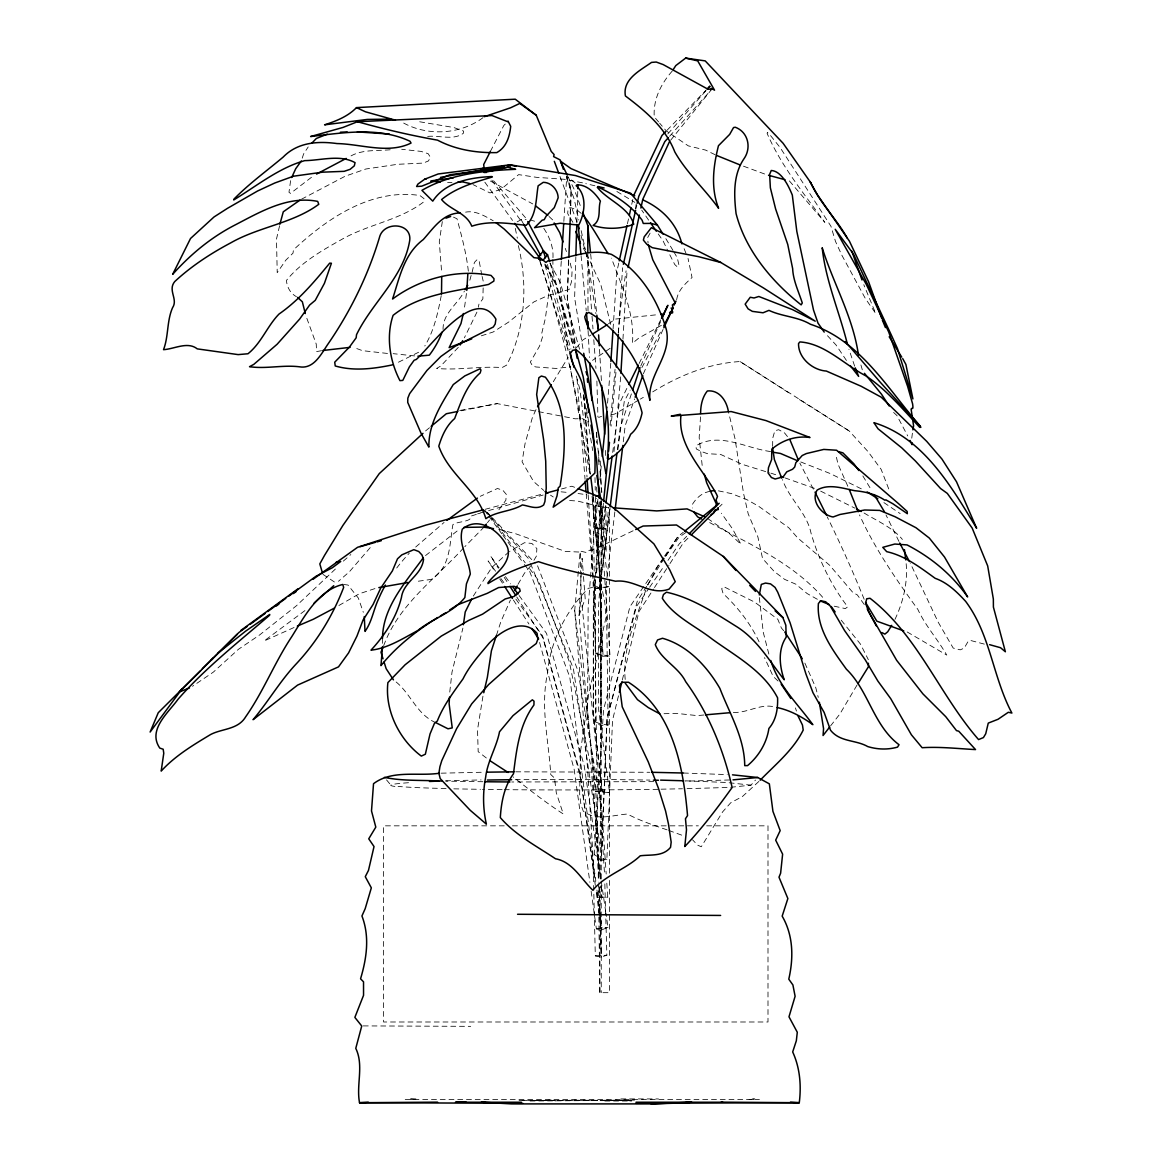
<?xml version="1.0" encoding="UTF-8"?>
<svg xmlns="http://www.w3.org/2000/svg" width="1162" height="1162" viewBox="0 0 1162 1162"><rect width="100%" height="100%" fill="white"/><g stroke="black" fill="none" stroke-linecap="round" stroke-linejoin="round"><path stroke-width="0.75" stroke-dasharray="5 3.75" d="M609.484 880.418L609.469 992.682L599.868 992.682L598.401 883.962M609.484 873.185L609.542 578.066M609.542 576.25L609.556 509.261M599.868 992.682L600.173 885.894M600.188 878.646L601.044 576.396M601.044 574.58L601.248 502.187M625.2 679.436C622.193 647.161 636.674 618.01 646.377 588.292M772.628 446.382L772.745 438.132L774.836 430.797L778.671 429.693L784.626 433.005L787.734 436.912M466.456 293.478L464.132 310.138M575.844 256.671L574.624 297.821L583.411 351.476M576.846 222.697L577.79 190.495M700.526 416.853L699.175 437.566L702.371 467.24M483.16 287.929L482.855 298.925L479.034 303.878L478.294 307.204M568.581 259.838L567.245 297.385L575.873 346.61M569.917 222.305L571.123 188.331L566.751 176.392L575.161 182.942M568.755 260.724L567.245 301.917L575.277 347.685M570.121 223.119L571.225 192.674L566.751 176.392L563.831 221.593M618.474 695.806L612.505 720.396L606.884 859.284L601.32 860.505L607 718.958L636.442 606.564L648.657 588.684M606.884 859.284L601.335 858.994L607.16 717.782L637.226 601.335L646.653 586.316M468.344 271.167C466.427 253.636 461.59 235.712 457 218.79L453.195 217.004M449.752 692.087L452.003 672.101L462.897 628.134M552.865 259.387L553.025 277.122L549.074 291.125L545.385 318.257L541.782 333.189L542.727 336.399L539.531 346.16L530.337 362.036L532.516 365.885L535.929 366.974L556.162 368.456L570.745 366.756M552.967 257.732C553.591 247.186 549.423 236.845 543.685 228.173M620.682 376.866L613.957 452.033M622.948 339.173L626.928 272.779M561.261 261.363L559.866 283.063L568 350.575M615.947 372.392L611.067 426.222M618.46 332.695L622.571 267.768M601.32 860.505L594.348 854.636L603.557 709.793L629.935 606.695L663.531 557.571M610.776 363.256L607.16 408.138M613.057 329.049L616.92 271.443L618.867 262.627M605.518 505.804L598.401 608.292L598.677 709.924L609.571 792.644L595.351 791.409L587.565 711.1L588.146 607.552L590.383 578.923M595.147 579.155L593.332 604.516L593.346 711.594L602.221 791.366L609.571 792.644M595.278 577.354L600.754 501.301M601.408 492.238L600.217 459.847M595.452 580.274L593.361 608.99L593.288 713.265L602.381 792.223M595.975 573.098L601.19 501.301M590.528 577.122L596.687 498.382M610.123 425.248L615.047 369.327M618.228 333.262L620.464 308.003L626.086 270.833M597.878 499.34L594.973 527.94L600.943 528.884L603.151 503.887M604.836 883.89L606.869 955.222L601.306 957.067L595.307 955.876L592.881 853.75L587.493 767.283L574.696 610.515L580.23 551.078L587.028 552.662L589.207 550.352L594.145 549.481L634.22 530.235M600.943 528.884L606.535 528.942L608.612 507.474M594.973 527.94L600.957 528.361L603.441 503.277M599.882 479.659L601.335 465.352M911.763 438.176L912.649 431.276M442.315 221.622L439.28 241.798L441.705 272.881M580.768 575.698L581.218 596.803L578.996 615.599L592.823 771.553L598.837 879.663M614.843 511.934L606.215 583.861L608.133 725.03L600.928 725.814L595.627 722.038L595.51 580.158M623.268 441.807L625.2 425.626L634.568 398.886M609.919 508.695L600.58 582.278L600.928 725.814M617.443 449.447L620.174 427.906L632.084 391.768M600.812 578.56L610.05 508.753M617.879 449.694L624.27 401.355L630.153 390.112M596.484 572.968L605.663 504.613M612.679 452.454L619.201 403.897L627.974 386.118M441.24 295.656C437.871 312.999 434.065 330.763 424.798 346M635.469 208.899L636.544 201.81M443.056 329.485C442.707 313.275 457.755 304.226 464.422 291.11M279.592 225.762L276.483 239.023L277.224 272.707L285.765 260.215L293.013 253.127L293.449 249.888C327.118 218.311 371.361 188.273 419.86 195.492L423.999 198.586L423.912 201.723C399.423 220.606 367.352 224.397 340.815 239.938C321.22 250.905 300.682 262.801 286.433 280.434C286.941 287.087 290.427 293.463 296.397 296.673M290.616 180.676L288.975 192.296L290.515 193.371L312.302 176.668M627.436 223.787L628.598 218.485M631.721 204.367L633.275 197.308M636.021 208.521L636.805 205.035M482.956 696.183L477.509 729.794L478.178 751.683L488.185 759.396M622.324 680.017L638.984 611.546L653.494 589.076M469.855 280.216L471.133 275.467M496.392 635.44L500.822 621.801L510.408 600.042M302.236 158.163L303.616 153.921L308.206 146.92M676.647 299.723C678.1 290.064 685.304 283.702 692.044 277.515L688.035 258.458M472.092 272.329L474.43 262.38L476.827 259.91L478.962 259.998L481.765 274.944M643.341 373.83L663.066 329.427M476.928 312.142L464.379 337.822M383.692 645.694C398.406 604.821 435.314 578.865 463.638 547.868M640.756 366.03L660.539 321.729M536.031 409.62L532.53 417.056L525.064 443.593L522.072 461.779L533.634 481.547L543.758 490.437M490.379 151.438L503.814 125.481L506.414 122.969M639.144 363.503L660.684 319.87M641.903 367.613L662.079 329.035M894.958 619.419C903.382 601.684 908.219 581.407 905.953 561.696M647.757 585.082L657.823 566.141L664.664 557.469M650.095 233.141L647.539 237.818L648.062 242.829M473.326 596.062L491.86 567.419L508.114 552.575M553.301 381.746L568.189 357.257M517.991 584.326L524.512 573.127L530.7 565.879M533.954 560.302L536.394 556.119L536.873 548.653L531.905 543.438L524.425 542.712L509.493 551.514M647.597 584.82L664.577 557.775M665.521 556.278L677.78 536.742L683.3 532.283M654.467 587.565L668.992 565.11M669.951 563.599L683.503 542.639L689.938 536.234M856.99 685.13L839.894 713.991L830.656 725.785M672.232 71.085C660.975 83.795 653.117 99.293 654.235 116.81L658.578 121.908M649.674 587.188L663.923 566.33M667.99 560.375L679.189 543.976L686.684 536.336M664.548 556.09L677.78 536.742M487.459 522.697L489.551 519.98M458.307 347.351L440.834 365.957L436.651 368.441C458.54 370.46 480.211 365.986 502.1 367.57L506.661 365.115C525.456 328.802 528.071 284.661 518.208 245.08M670.576 140.311L710.432 90.897M498.905 509.769L505.848 500.241L506.341 494.431L502.899 490.32L497.481 488.49L480.269 496.305M665.797 556.061L678.928 537.396L688.238 530.758M576.308 347.903L582.874 339.929L590.848 335.063M667.816 133.906L706.205 90.404M730.651 787.284L750.986 785.149L755.518 780.051M669.617 136.259L711.565 89.489M370.228 547.607L349.413 571.748L338.462 581.29M484.336 526.778L464.829 546.692M335.382 569.06L296.47 605.722L259.431 635.091L238.384 649.34L213.329 672.13L192.485 686.277M667.017 130.289L706.031 90.2M719.51 506.763L722.081 504.192M415.676 547.055L444.073 522.435M343.327 561.115L350.837 554.55M758.917 781.416L742.445 796.507L730.738 802.768L722.59 811.918L701.296 846.764L697.665 845.181L692.523 839.777M425.51 555.581L458.787 529.727M610.123 348.295L592.518 360.38M425.582 430.928L429.766 427.5M304.923 610.602L264.094 640.974L294.131 627.465M482.985 117.682C459.832 134.966 426.483 136.404 401.805 122.025M608.423 323.864L615.381 319.071L656.472 314.8M517.119 221.884L522.116 219.139L526.139 219.386M351.04 155.897C363.11 149.157 378.216 151.089 391.652 149.622M418.61 352.246L395.385 363.735M301.481 199.21L345.201 176.203L365.856 169.013L397.506 164.307L423.273 163.087L428.531 160.908L430.332 157.117L428.168 153.704L421.167 151.409L401.689 149.288M638.839 399.975L614.8 413.992L607.929 415.647M640.349 399.089L643.356 397.346M652.71 391.885C679.145 375.529 708.907 363.357 740.063 361.542L849.161 430.942L867.97 451.539L881.159 469.404L889.947 492.092M338.897 605.504L359.276 593.767L375.602 588.379M661.396 325.345L638.868 338.026L632.462 343.269C634.844 313.174 621.539 285.605 611.459 258.167M591.138 891.254L596.382 928.874L601.437 930.007L608.016 927.32L605.91 913.1M598.619 417.448L601.567 416.359M480.255 512.965L543.133 495.027M481.344 335.818L493.138 332.012L508.564 322.135L533.881 301.917L547.462 295.729L569.148 289.498L571.544 281.538L572.082 270.978L569.787 261.261M710.069 491.352C702.298 492.543 696.285 497.946 692.349 504.468L692.567 507.997M476.333 514.388L471.002 516.088C472.469 522.203 456.245 521.302 452.86 524.701C449.462 544.063 450.783 567.652 431.305 579.388L414.776 581.712M477.611 513.865L480.008 513.197M485.091 509.334L544.077 493.618M561.435 488.984L571.849 486.224L575.103 487.474M586.2 493.647L594.131 588.35L601.379 588.364L608.859 586.592L608.365 583.048M461.183 410.767L497.191 403.621L561.043 416.025M594.131 588.35L608.859 586.592M321.54 350.677L316.572 351.607L316.238 344.097L305.693 315.163M459.745 410.476L497.191 403.621M530.061 1100.995L634.06 1100.327M405.218 1099.455L759.411 1099.528M465.599 212.152C475.331 210.177 484.961 216.132 493.225 220.765M596.382 928.874L608.016 927.32M604.836 1101.01L631.62 1101.01M595.307 955.876L606.869 955.222M703.911 714.993L697.244 715.618L676.662 713.41L659.667 713.802M749.141 1099.528L756.346 1098.918L752.598 1098.932M733.338 712.408C747.718 713.265 761.226 702.763 775.461 707.208M363.241 1025.901L470.697 1026.351M596.934 890.019L597.849 897.18L607.755 897.238L606.666 881.159M727.063 787.502L684.215 788.737M729.518 779.978L685.74 781.14M445.598 780.82L481.068 779.934M441.211 773.18L483.45 772.222M661.091 789.187L682.443 788.766M551.413 1100.341L533.46 1100.472L597.675 1100.37M515.754 771.815L649.732 772.28M547.898 1100.283L551.95 1100.225M606.956 1100.443L628.076 1100.487L569.714 1100.196M653.785 781.648L511.745 781.982M595.351 791.409L602.221 791.366M588.161 494.852L591.836 552.037L595.932 653.538L602.744 656.225L610.035 656.196L599.519 501.853M603.499 1100.254L634.525 1100.138M447.602 182.419L451.974 182.419M522.159 1100.385L628.076 1100.487M504.221 825.833L383.562 825.833L383.562 1021.994L767.995 1021.994L767.995 825.833L705.276 825.833M512.442 825.833L698.377 825.833M620.857 1098.918L658.476 1098.932M553.983 1100.356L550.192 1100.37L555.407 1100.995M415.923 1098.932L408.777 1098.932L417.376 1099.499M519.036 1100.472L549.553 1100.487M597.849 897.18L607.755 897.238M482.869 781.736L445.801 781.14M453.819 788.838L480.502 789.318M683.43 773.02L727.238 774.604M685.464 780.835L726.584 782.476L750.986 785.149M427.689 136.404C439.338 135.141 453.369 140.718 463.377 133.281L463.594 131.074L453.805 127.529L416.446 121.226M608.83 507.533L601.843 507.082L577.529 501.054L567.448 500.357M414.66 355.921L393.134 353.655M561.101 491.831L567.869 492.47M600.957 528.361L606.535 528.942M387.498 353.451L362.442 350.663L353.684 347.423M595.627 722.038L601.175 724.158L608.133 725.03M343.792 584.486L347.99 585.052L358.317 598.009L363.314 612.301M630.734 1100.966L627.189 1100.472L630.603 1100.966M595.932 653.538L610.035 656.196M578.066 493.516L586.752 494.751M564.572 416.722L575.19 418.814L582.249 418.61L586.403 420.76M718.421 490.843L731.595 493.647L746.73 499.558L758.423 506.124L788.693 527.664L797.553 537.788L829.668 565.284L853.039 592.693L857.295 594.871L864.484 604.821M834.2 606.201L845.34 608.597L847.723 606.825C830.888 584.878 818.789 559.808 811.061 533.256C806.791 512.486 789.376 499.21 782.447 479.572M594.9 185.775L585.779 183.625M582.482 182.826L564.136 179.268L536.481 177.321L518.63 174.62L501.156 189.217L489.972 192.921L472.963 184.584M770.551 451.539C746.004 448.401 719.191 431.48 695.893 445.888L696.314 448.953L701.311 451.51L707.571 453.717L720.585 454.415L742.126 464.292L769.346 472.745M498.716 529.378L515.115 533.561L565.226 551.413L578.705 552.023L580.23 551.078L580.724 573.941M984.33 644.111L970.197 640.378L967.931 641.758L964.213 648.105L960.233 649.848L953.174 648.047L938.228 622.251L910.267 563.12M770.9 473.166L778.845 475.723M709.692 522.595C749.868 544.252 793.922 563.454 824.192 599.04M530.758 220.083L534.578 221.201M814.402 488.316L785.28 478.003M667.075 829.857C653.625 825.209 640.015 820.75 627.422 814.039C612.679 815.027 596.672 821.418 583.28 811.178L580.927 804.612L579.649 794.009L580.579 750.972L588.669 694.484L606.012 617.443L604.865 602.976L602.134 589.468L596.905 586.621L588.408 588.262C566.243 610.66 550.033 641.439 547.549 673.248C540.083 707.251 548.827 740.92 550.73 774.488L554.506 778.032L556.278 792.687L563.294 813.996C545.864 802.608 529.393 789.855 513.183 776.928M668.746 830.452L683.793 835.899M800.778 461.968L830.031 473.471L862.567 489.449M743.491 166.181L766.804 174.808M820.692 491.148L854.854 508.128M907.202 631.983L946.769 655.092C937.69 639.26 925.431 625.882 917.849 609.411C896.12 579.518 874.884 548.682 859.502 514.926M715.196 154.749L705.581 150.087L688.282 145.86L666.175 130.827L659.653 123.172M864.034 512.979C877.034 520.954 892.852 527.621 902.409 539.458M490.422 181.054L532.733 203.916M817.351 599.287L807.14 593.564L795.897 584.225L784.582 579.344L774.183 571.457L762.548 558.472L757.885 536.917L748.212 513.88L743.535 493.327L735.009 438.626L728.385 411.58M616.877 191.483L634.859 202.377M594.348 854.636L601.335 858.994M799.383 399.539L849.161 430.942M883.904 502.609L900.172 513.589M322.949 574.362L335.745 582.874M788.722 392.756L740.063 361.542M435.895 722.691C416.432 714.456 410.52 692.726 394.775 680.917M550.497 495.157L553.243 496.973M707.629 518.484L730.128 534.157L741.007 544.353L732.452 528.768L721.37 513.226M893.593 412.437L896.919 415.531L907.725 435.939M581.247 213.43L577.078 210.031L570.905 207.707L568.058 208.187L567.71 213.634L572.881 222.349M549.016 216.466L552.662 219.909L554.143 222.973M778.032 681.019L773.137 676.342L764.523 657.634M491.119 516.451L486.239 511.265L490.567 516.988M492.354 517.758L535.13 563.207M827.475 335.716L836.059 345.012L846.517 360.583M789.39 180.923L824.831 222.334C804.06 193.807 781.227 166.006 767.123 133.398L767.385 132.439L770.115 135.053L780.123 147.53L830.932 226.241L835.507 241.464L841.796 255.103L865.341 298.489L875.712 313.479L863.787 284.69M488.389 514.374L483.537 509.014L487.837 514.853M489.609 515.71L528.492 558.544L529.857 561.871M493.618 180.749L526.066 218.369M783.653 630.69L781.401 628.017L777.828 619.302L754.545 602.047L723.476 586.549L721.704 588.713L723.098 593.55C738.364 607.77 751.494 624.836 760.035 643.893M386.539 779.891L390.737 784.989M841.215 620.203L860.505 644.169L868.348 659.711M491.657 518.426L525.268 562.873M529.596 568.61L538.267 580.07L569.278 661.585L591.182 767.922L600.463 879.532M488.911 516.306L501.824 533.823M502.899 535.275L523.35 563.004M524.425 564.456L529.814 571.762L569.758 676.909L595.801 881.072M495.578 571.225L488.098 560.941L494.91 571.443M500.909 578.56L505.194 584.442M515.87 599.113L542.567 635.832L580.056 773.224L595.496 881.871M484.844 182.202L512.544 220.417M499.079 567.826L490.64 556.177L498.382 568.262M505.412 576.57L510.684 583.861M519.109 595.525L546.532 633.406L584.166 765.482L600.943 879.3M491.817 180.154L522.363 222.814M648.628 220.126L641.744 210.162M658.244 233.954L663.095 240.926L668.077 251.355M499.762 578.952L503.654 584.965M513.372 599.97L528.928 623.994M504.192 577.325L508.055 583.368M516.77 596.963L542.886 637.764L580.375 776.782L595.322 885.459M673.001 250.426L665.739 238.471M862.858 475.941L871.573 490.349M673.902 251.907L677.286 257.79L678.855 264.631L677.504 267.057L674.744 264.5L668.804 252.822M583.251 248.102L585.706 252.343M586.519 253.752L600.798 284.545L610.776 324.75M813.385 489.173L799.863 463.173M521.201 219.734L523.742 224.397M545.791 264.82L555.116 281.916L573.868 347.946M544.775 264.05L555.988 284.675L573.505 347.133M549.946 263.062L560.171 282.221L579.577 349.283M804.874 663.095L815.753 687.613L818.266 697.403M898.938 541.405L886.01 514.969M568.029 176.74L574.115 189.232L580.942 207.359M864.165 599.272C852.777 571.239 840.591 543.845 827.17 516.785M847.839 486.297L837.947 464.001L835.943 454.981M530.526 563.541L573.345 668.411L599.97 845.311M684.127 248.712L686.727 255.204M537.57 565.807L577.804 670.416L601.713 807.924L606.186 874.013M559.982 176.479L576.962 221.971M566.373 177.568L574.13 198.949L578.836 220.083M565.284 248.377L566.417 251.602M862.306 369.806L860.301 362.82M854.666 366.175L848.928 349.239M795.433 707.905L796.435 711.042M539.749 260.84L568.174 350.067M550.163 263.222L574.987 347.191M544.978 265.023L569.351 349.936M540.345 261.886C562.19 332.027 582.351 403.33 587.013 476.986M768.866 654.09L763.274 632.389L759.207 596.498M547.404 264.471L570.934 349.152M580.985 235.407L585.111 250.513M585.561 252.198L587.856 260.578L595.888 313.609M539.604 642.484L574.159 769.418L589.889 882.292M576.308 376.038L580.012 389.953L590.427 474.183M482.114 276.469L483.189 281.059M581.189 230.657L585.503 250.019M585.895 251.776L587.856 260.578L591.908 314.51M589.759 473.021L569.714 364.795M515.274 228.377L517.351 238.225M586.461 408.487L589.119 424.522M583.542 395.327L588.858 427.384M589.149 429.156L590.34 436.287M590.63 438.074L592.693 450.536M601.204 881.087L605.649 911.313M597.007 892.561L602.076 928.191M607.406 575.989L597.617 499.733M596.295 892.59L601.437 930.007M593.317 497.481L597.529 531.542L599.345 574.899M574.696 610.515L595.54 783.435L598.938 880.389M599.926 574.435L591.952 497.191M600.129 576.221L601.364 586.984M600.798 501.112L606.099 552.299L605.896 505.848M601.379 588.364L592.054 496.043M590.674 254.173L596.658 313.377M581.218 596.803L597.98 767.036L604.589 874.971M581.073 255.655L586.244 310.922M596.948 437.595L596.309 430.536L596.585 443.027M597.108 439.367L599.316 464.088M599.941 471.147L601.829 492.339M596.542 487.081L597.007 492.499M583.745 395.443L590.122 472.702M601.074 886.737L601.974 897.543M583.585 394.572L590.035 473.791M577.064 379.306L585.052 479.354M583.048 570.586L582.104 558.283L578.996 615.599L585.198 598.691L583.179 572.343M592.039 316.311L592.983 328.89M593.782 339.682L595.946 368.441M596.89 381.02L597.936 416.911M599.505 349.384L601.48 381.877M588.074 330.531L589.512 357.431M597.544 527.156L603.02 655.208M599.418 576.715L602.744 656.225M599.069 886.867L601.306 957.067M599.156 887.579L601.306 955.803M598.648 450.987L598.953 465.337M595.002 477.626L595.249 490.19M595.394 497.365L596.498 553.025M593.157 496.189L594.218 574.115M594.232 575.916L598.372 882.147M605.649 450.464L605.663 455.824M600.58 580.361L601.175 724.158M587.841 253.563L588.016 310.806M382.501 638.345L382.501 644.895M601.248 497.525L601.248 878.414M601.248 885.662L601.248 992.682M394.92 786.442A185.383 5.737 -0.3 0 1 410.084 782.607M515.231 779.673A177.917 5.97 0 0 1 649.921 780.094M657.997 789.332A177.902 4.256 0 0 1 503.974 789.666M502.115 789.652A177.902 4.256 0 0 1 482.433 789.419M446.092 788.533A183.436 5.607 -0.4 0 1 398.072 786.398M396.721 568.015A164.728 104.609 -24.6 0 1 409.213 553.286"/><path stroke-width="1.5" d="M382.501 638.345C382.763 606.971 405.945 581.871 423.302 557.731M700.613 413.483C700.584 405.582 702.269 397.259 707.338 390.984C719.351 389.633 726.758 401.035 728.385 411.58M575.887 254.885L576.788 224.484M577.848 188.709L577.95 185.136M568.886 257.151L570.121 223.119M463.362 624.749L465.221 611.967L471.641 599.055M449.491 697.113L449.128 703.823L452.236 727.906L448.009 728.806L435.895 722.691M620.9 373.278L622.832 340.974M561.377 259.562L563.715 223.394M616.296 366.974L618.344 334.511M610.892 361.455L612.94 330.85M759.323 594.959L761.313 584.413L765.482 583.063L770.537 583.876L775.054 587.406L777.741 592.199L790.145 622.934L805.934 673.989L812.979 692.726L824.148 712.451L830.51 730.201C840.17 742.329 855.711 739.642 867.738 746.57C877.484 749.548 887.695 749.868 897.529 747.122L899.025 744.726C873.374 725.437 868.61 690.562 846.372 669.181C832.5 649.892 816.349 628.526 818.397 603.485L820.837 600.769L825.63 601.742L830.496 606.317L844.571 630.559L865.167 659.711L877.876 681.077L890.76 698.725L911.386 734.776L922.149 747.718C940.247 746.585 957.764 748.677 975.528 749.577L958.752 731.218L956.5 730.622L945.781 716.707L922.875 693.83L896.657 660.321L868.74 611.778L865.603 603.31L866.721 598.793L870.004 598.27C917.675 635.135 939.535 694.949 978.564 739.569L983.43 737.579L985.725 733.774L988.266 723.098L998.042 719.278L1008.326 712.277L1011.884 713.047C992.769 677.112 990.503 634.612 965.651 601.379C956.922 591.865 947.408 582.627 935.192 578.327C920.246 567.521 905.082 555.785 886.708 551.659L882.771 547.346L894.813 544.034L907.057 544.92C931.082 557.353 952.012 574.624 967.641 596.934L944.532 557.063L929.295 538.05L915.99 527.737L895.103 516.756L879.707 510.408L864.688 510.002L839.995 514.475L833.081 516.988C821.999 515.173 810.306 500.793 817.147 490.073C828.477 483.348 842.74 488.301 854.738 490.713C865.414 491.671 875.799 494.199 884.848 500.197L885.851 499.849L892.997 503.843L907.333 513.691L907.159 511.44L898.662 503.756L836.596 450.231L823.771 449.418L806.341 453.572L802.187 455.533L795.854 462.708L794.692 467.051L792.6 469.23L786.761 471.845L783.13 476.87L775.127 479.005L771.408 477.524L768.053 472.905L768.474 467.705L771.626 459.556L771.815 449.157C782.287 440.238 795.839 435.459 810.016 437.522L765.947 420.586L731.145 411.551L671.215 416.112L680.307 414.253M603.615 501.49L608.234 454.894M608.583 451.306L609.469 442.359M602.236 456.419L606.796 411.711M466.79 290.384L467.821 274.305M912.257 442.954L912.068 444.668L910.02 440.427M615.061 510.133L622.832 445.409M672.696 311.663L672.537 312.941L669.573 312.375M610.152 506.893L616.993 453.049M605.91 502.812L612.185 456.056M441.502 293.87L441.72 276.469M912.882 429.882L913.593 425.815L911.095 409.053L911.981 408.298A25.854 2.702 72 0 0 912.562 403.722L907.624 386.409L888.756 332.129L866.431 284.646L835.217 229.292L853.46 254.086L891.283 334.946L897.485 348.6L912.911 398.915L905.895 364.461L902.714 358.622M279.897 224.222L283.281 211.804L300.014 200.082M715.647 505.746L717.346 503.596L716.068 499.994L717.506 496.45L716.46 494.126C703.054 469.419 677.388 445.758 680.947 415.4M628.061 267.536L639.376 215.057M640.887 208.056L642.775 199.312L669.443 141.735M619.244 260.854L627.044 225.544M629.383 214.955L630.937 207.896M623.369 264.282L635.629 210.264M637.197 203.292L638.78 196.32L664.824 141.604L668.411 137.595M483.755 692.755L487.357 677.359L491.41 650.793L496.392 635.44M463.347 313.508L460.965 323.617L449.128 347.627L471.728 338.883M619.331 692.305L621.902 681.76M632.651 390.04L640.03 367.671M635.149 397.215L642.76 375.5M442.025 332.259C439.047 340.495 434.544 348.353 429.315 355.165L417.884 356.197M383.01 647.321L380.976 652.187L383.039 658.796M661.991 318.446L667.86 305.315L661.468 318.243M291.662 177.525L295.744 168.679L301.307 160.981M663.836 327.8L672.987 308.133L672.391 304.952L675.166 302.832L652.783 259.794L648.236 244.499M633.668 195.536L661.977 135.46L665.753 131.582M674.076 305.098L675.993 301.074M490.379 151.438L483.682 164.539L484.046 167.502L481.431 169.332M514.969 590.616L517.235 585.895M628.773 384.506L638.345 365.115M507.721 121.719L492.034 115.561L357.46 121.719L343.037 127.428L310.617 136.535C343.458 132.715 378.986 126.673 410.026 141.27L411.043 143.071C388.253 154.27 361.266 144.059 336.995 143.565C317.792 140.936 297.516 142.272 283.165 157.088C266.679 170.916 249.176 183.625 234.041 199.007L233.736 199.951C256.642 185.993 278.851 167.88 304.72 160.632C321.104 160.429 340.059 154.255 355.064 162.651L354.308 165.846L350.082 169.347L344.213 171.322L322.484 172.179L293.434 176.217L274.769 183.015L257.528 191.033L227.505 208.318L214.011 216.974L190.524 238.5L172.688 274.305C190.481 254.449 210.918 237.426 234.884 225.079C260.317 211.891 287.856 195.434 317.691 201.389L318.766 204.294C293.071 223.336 258.777 226.837 230.86 242.8C210.816 253.432 191.352 266.113 174.707 281.596C167.502 290.355 178.294 299.171 172.586 307.654C166.689 321.104 168.679 336.254 163.522 349.675C174.416 349.007 187.648 341.178 197.264 348.876L238.137 354.613L247.985 353.756C261.392 343.008 267.289 326.014 279.04 314.03C298.968 300.217 314.626 281.48 329.703 263.135L331.417 263.251L324.416 283.354L315.251 300.348L309.644 305.025L299.622 319.1L277.093 344.272L253.839 364.345L249.525 366.698C266.113 369.109 282.569 364.795 299.128 366.756C314.161 369.603 321.467 353.292 328.57 343.197C350.706 310.908 368.209 275.002 379.378 237.731C383.358 220.373 413.846 222.494 409.402 242.277C402.662 278.125 372.116 302.599 356.531 334.671L356.153 337.793L349.413 347.104L334.714 362.195L335.237 365.957C353.742 371.375 373.641 368.79 392.262 364.926M663.749 325.81L672.987 308.133L671.055 308.119M465.236 289.658L467.69 285.329M460.21 344.969L462.708 340.684M537.556 406.773L551.354 384.782M891.719 625.345L887.739 631.779L884.907 634.103L881.74 632.535M857.963 683.648L868.421 666.77L868.392 663.241M673.118 69.72L675.79 65.595L685.653 58.1L705.203 60.889L783.13 143.318L810.8 182.754C819.864 203.016 836.64 218.964 847.258 238.123M484.336 526.778L486.413 524.062M829.668 727.034L823.059 735.517L823.567 728.69L819.355 702.211M539.836 260.172L538.805 256.744L543.409 250.847L547.549 254.783L549.641 261.537M181.838 689.124L150.116 732.06L158.25 712.727L213.329 657.997M720.789 262.481L651.388 227.665L644.213 236.83L643.385 240.127L646.798 244.238L652.274 247.68L698.522 256.671L720.789 262.481L763.507 287.987L815.23 321.162L792.469 309.6L758.844 296.484L754.036 297.98L750.245 297.269L745.162 304.139L748.11 308.874L752.366 311.372L763.013 312.781L768.953 310.37C782.273 316.645 797.495 316.572 810.422 324.256C860.272 340.481 887.608 388.762 920.304 426.294L920.885 427.34L919.694 427.296C902.816 409.285 886.606 389.851 866.097 375.98C844.353 364.824 824.962 343.531 799.877 341.933L798.541 343.545C798.149 357.852 812.558 370.184 826.342 371.056L861.1 386.234L881.203 397.172L926.753 441.4L941.917 459.019L956.529 481.809L976.646 528.303C951.518 486.733 923.165 437.551 873.897 422.677L878.022 428.778L901.727 447.835L915.365 460.951L940.581 488.534L947.321 493.414L972.158 528.042L987.685 565.923L993.35 599.04L993.408 607.101L1005.377 651.766L1000.526 647.713L989.588 644.663M547.549 254.783L543.409 259.838L540.693 259.968L537.817 258.109L533.91 257.659L504.148 229.03L495.956 222.639M311.692 143.289L316.354 138.467L327.263 134.167M689.182 533.794L719.176 503.262L684.679 531.165M563.396 169.347L560.142 159.92L553.606 156.594L554.114 154.546L551.224 151.409L536.248 115.256L515.231 99.191L356.473 107.616C347.903 116.476 336.108 121.124 324.59 124.828L367.366 119.425L390.853 119.134M211.034 660.394L237.28 634.234M202.377 668.687L238.878 632.535L247.375 626.347M200.619 670.779L179.311 691.971L189.493 687.919M691.23 534.941L718.232 508.041M218.049 653.088L245.56 631.198L269.758 614.437L269.54 615.279C238.21 642.281 205.151 668.237 177.931 699.379C168.229 712.887 147.342 729.852 159.775 748.081L163.188 749.243L163.769 753.252L161.184 771.089C175.171 755.779 192.994 745.132 210.598 734.529C222.073 728.487 238.021 729.765 245.69 716.78C263.469 691.419 274.682 662.34 291.807 636.602C304.415 616.441 318.214 590.34 342.79 584.471L343.661 587.406C332.797 615.569 317.226 641.38 296.455 663.647C280.1 680.947 268.407 701.441 253.055 719.699L297.588 685.101L338.491 666.886L348.585 652.899L356.966 636.079L363.023 620.101L373.075 604.487L380.657 588.233L392.364 570.934L397.52 558.791L401.82 554.87L413.846 549.655L418.741 551.5L421.98 554.986L423.549 559.387C421.617 575.655 403.606 581.363 401.456 597.399C396.402 617.574 384.942 635.062 370.998 650.154C387.614 648.44 402.938 638.446 417.565 630.675C432.584 618.431 452.308 613.173 464.858 597.558L466.427 583.89L470.29 574.057C468.823 559.009 457.93 544.513 462.287 529.175C478.134 515.826 497.844 529.712 506.066 544.412A148.199 46.945 -12.2 0 1 505.819 561.9C501.505 570.31 493.661 575.306 488.127 582.612L488.011 583.6C503.64 573.825 520.91 566.954 538.529 561.682C563.686 570.048 589.657 575.263 615.453 581.232C634.568 578.879 650.357 596.179 669.109 589.105L675.238 581.697L669.632 569.641L653.901 543.874L617.443 511.033L597.849 496.218L578.342 488.723M333.755 585.692L314.147 603.034M760.166 780.225C775.403 764.48 793.414 749.998 803.203 730.056L802.463 725.044L797.931 715.763M422.983 433.353L379.262 473.617L342.892 525.427L324.488 555.465L319.811 563.904L322.368 572.706M431.16 426.352L446.324 413.745L457.799 411.45M483.348 509.798L426.091 525.05L357.562 547.302L312.941 579.359M267.739 611.532L285.75 598.372M288.554 596.324L315.817 576.381L332.303 567.753L340.727 561.478L336.152 562.219M240.81 630.472L297.995 588.8M449.65 609.977L457.421 604.879L487.299 593.317L498.629 587.536L514.069 586.302L519.516 588.582L520.213 591.08L513.982 596.498L505.209 598.953L482.579 614.146L468.852 620.348L441.226 636.137L405.088 664.795L387.89 682.602C384.738 710.302 399.234 739.671 421.312 756.084L425.35 754.225L430.027 733.948L434.515 723.185L437.319 721.021C443.318 705.552 453.485 692.232 463.042 678.84C469.68 665.405 479.572 654.772 489.1 643.298C500.604 631.169 522.987 616.993 537.091 633.334L537.817 639.318L536.234 643.559L526.444 650.923L488.636 684.563L471.685 703.881L456.593 728.705L441.778 760.645L439.919 766.717L438.887 773.296L440.224 778.613L470.232 810.306L486.384 824.148C482.913 808.912 482.651 792.542 485.658 777.146C487.546 761.154 496.566 747.151 499.515 731.769L512.994 715.661L532.356 699.814L534.026 701.18L533.924 704.985C519.196 725.073 516.524 749.94 513.473 773.805C504.163 786.413 501.243 802.448 500.314 817.583C515.332 835.071 536.539 846.081 555.509 858.762C572.561 861.812 581.218 879.097 592.809 890.223C605.228 875.102 625.94 869.336 640.247 855.798C650.676 854.433 662.877 856.772 670.547 847.345L671.171 842.159L668.455 823.96L665.565 810.96L658.433 788.228L648.251 761.865L622.222 706.83L619.404 685.217L622.353 682.283L628.482 682.254C672.929 710.636 683.314 766.891 687.541 815.593L685.464 818.745L686.495 829.828L684.796 846.517C702.24 828.157 717.317 808.069 732.118 787.516C723.679 749.969 708.399 712.916 685.696 681.687C678.419 666.915 661.076 659.711 655.295 644.634L657.576 639.942L662.514 638.272C687.643 645.331 707.179 666.509 719.888 688.412C729.576 713.657 744.508 737.71 744.726 765.642L747.558 765.613C758.771 756.172 766.731 743.012 768.895 728.458C776.274 719.99 777.944 708.675 777.596 697.825C763.579 670.953 736.011 656.341 712.35 639.231C695.689 626.1 673.684 616.368 662.296 598.241L663.458 594.523L666.422 592.199C692.392 597.805 715.284 613.304 737.536 627.189C757.856 640.32 769.723 661.498 784.219 679.77C779.441 666.189 777.727 649.631 786.195 637.168L785.832 625.258L782.825 617.472L723.258 556.395L676.516 524.992L643.109 526.037L635.701 529.538M250.309 624.212L264.994 613.551M293.376 593.579L296.223 591.516M276.236 606.041L278.909 604.109M446.963 520.373L477.408 498.106M445.99 218.165L450.638 216.495M711.057 514.897L713.584 513.139L714.877 510.118L718.29 509.537L718.058 507.939M607.029 324.823L592.373 334.162M437.682 617.53C416.606 630.734 396.663 646.145 380.976 665.623L382.501 646.537M663.095 234.172L657.372 225.021L630.574 193.182L575.466 175.549L510.118 164.801L438.19 173.966L424.682 179.209L417.884 184.104L416.592 186.516L421.69 186.181L450.231 174.649L510.408 166.82M316.572 174.068L346.218 158.424M440.471 615.889L446.063 612.606M439.454 773.224C417.739 776.492 392.32 769.476 373.525 783.696L371.506 810.931L375.805 827.126L368.746 838.819L374.033 846.561L368.47 870.425L365.275 876.685L371.332 887.855L365.188 908.669L361.934 915.976C369.836 936.587 366.713 958.142 360.554 978.811L363.532 981.817L363.546 995.326L354.86 1017.404L361.745 1026.002L355.775 1048.356C364.069 1065.51 356.095 1084.596 359.523 1102.709L522.74 1103.29M334.365 608.104L313.362 619.23L297.312 626.115M484.409 116.679L510.612 107.775L519.792 103.433L536.248 115.256M360.104 546.706L375.37 542.334M376.851 541.928L381.31 540.708M545.82 493.153L557.963 489.914M378.841 587.594L408.022 582.482M636.079 1103.29L799.282 1102.709C801.402 1085.453 799.993 1067.907 792.687 1051.944L796.333 1040.76L797.292 1032.248L788.983 1016.808L795.113 996.27L792.905 984.955L788.78 979.174C793.661 957.88 793.399 935.483 782.171 916.15L787.865 898.546L778.99 877.194L780.617 873.228L782.622 854.157L775.679 840.141L780.181 830.612L772.933 811.352L769.346 783.856L757.784 777.509L733.004 779.862M484.118 172.542L507.896 167.299L515.623 169.318C483.653 170.712 450.086 173.922 421.937 190.35L432.758 201.142C445.264 181.882 470.552 177.481 491.904 176.551L492.397 176.958C474.75 182.303 455.998 187.648 441.589 199.559C450.26 210.031 466.398 212.675 471.787 226.198C489.609 220.243 508.302 223.482 526.183 225.312C536.757 215.26 535.827 199.196 538.137 185.818L543.235 182.347C551.311 182.318 557.992 189.9 558.152 197.787L554.274 207.664L546.242 216.001L544.194 219.691L542.175 220.184L534.535 227.665L560.142 223.249L578.763 225.079C584.762 213.358 587.464 195.463 576.149 185.731L576.875 184.845C587.013 184.526 595.264 193.226 600.405 201.099C597.733 209.044 601.814 219.879 593.114 225.413C605.954 229.655 621.336 229.132 633.726 224.266C628.686 207.039 608.104 200.75 597.297 187.343L597.878 186.98C614.335 194.635 631.358 205.427 642.121 220.243L643.283 223.467L650.909 223.394L657.372 225.021M507.169 165.585L510.336 165.062L516.088 166.282M504.235 166.079L440.456 177.394M453.383 177.844L432.191 180.735M460.254 212.936C442.882 213.212 433.586 228.101 423.244 239.59C403.897 254.071 399.568 277.66 392.567 299.012C420.368 278.386 457.291 268.785 491.047 275.438L494.01 278.706L493.865 281.088L488.577 284.443C456.143 291.241 420.397 293.637 393.105 315.338C385.842 336.457 389.822 361.135 399.946 380.642L402.807 380.41L409.387 366.872L414.137 360.249L416.286 359.45C432.09 345.085 475.461 284.603 495.913 319.158L495.186 324.024L493.313 327.001L455.272 346.174L440.863 356.487L426.948 370.446L409.663 393.613L407.833 398.145L407.717 402.401L421.036 433.208L428.88 447.123C428.357 423.68 441.633 403.519 453.253 384.593L464.829 375.907L480.138 368.746L480.966 370.141L480.211 372.9C466.587 384.854 460.893 402.197 454.647 418.567C446.368 425.67 441.821 436.026 438.8 446.164C448.59 474.546 477.335 489.812 485.861 518.673C496.45 511.207 511.019 511.672 522.377 504.933C529.407 506.022 536.975 510.103 543.642 505.005L544.92 501.49L546.227 488.2L545.719 461.154L543.685 440.195L536.655 394.543L538.863 377.723L541.376 376.038L545.399 377.185C568.93 408.283 565.894 449.752 560.128 486.108L558.239 487.909L557.034 495.883L553.141 507.169L575.074 491.802L594.871 473.05C595.975 444.349 591.632 415.139 583.106 387.716C581.305 375.311 571.05 365.725 570.31 353.393L572.721 350.241L576.294 349.893C607.639 373.322 610.762 422.75 607.406 458.554L609.353 458.874C618.881 453.209 626.521 444.581 630.632 434.254C637.197 428.923 640.349 420.935 642.092 412.888C637.023 391.492 622.745 374.498 609.861 357.359C601.233 344.315 588.03 332.347 584.704 316.848L586.302 313.914L588.8 312.389C621.104 330.618 641.947 364.81 649.907 400.353C647.176 374.789 672.304 355.47 666.305 329.456C657.401 298.866 639.608 270.47 611.459 254.391C589.555 247.651 569.119 258.894 547.825 260.913L545.893 262.452L538.805 256.744M322.934 350.488L350.067 347.351M661.047 314.336L664.098 314.03M684.839 1102.898L651.098 1103.9L691.71 1102.215M705.581 714.833L729.765 712.713M691.274 1102.142L682.486 1102.97L690.998 1102.201M711.522 490.887L714.775 490.64M368.296 1102.201L359.523 1102.709L437.595 1102.157M340.422 132.221L347.206 131.916M457.857 182.143L462.752 181.926L469.768 183.509M429.49 781.474L442.025 780.937M487.038 772.178L513.967 771.829M517.555 914.276L720.629 915.438M466.238 1102.215L455.489 1102.23L521.36 1102.244M424.682 179.209L426.018 179.209M636.035 1102.244L722.793 1102.23M651.984 1103.9L511.367 1103.9L481.823 1102.201M721.21 1102.157L799.282 1102.709L790.465 1102.142M484.67 781.75L509.944 781.968M651.533 772.294L683.43 773.02M660.597 780.123L683.677 780.777M438.757 781.009C420.688 779.978 402.212 781.154 384.433 777.349M357.373 131.902L389.197 134.022M430.652 181.112L440.224 182.042M614.059 507.867L656.733 510.917L687.076 508.898L704.535 516.741M732.496 774.836L757.784 777.509M595.452 495.985L597.849 496.218M481.373 1102.113L487.139 1102.84M463.914 527.403L483.029 527.083L493.487 528.608M773.703 452.338L780.515 453.47L797.698 460.835M395.458 120.18L365.464 111.799L356.473 107.616M777.16 707.556C790.204 710.272 802.143 716.925 812.863 724.681C797.902 704.085 778.409 685.841 770.784 660.495M597.922 186.486L604.095 187.983M685.653 58.1L697.708 60.889L714.557 90.2L711.202 88.225L711.565 89.489L707.251 88.82L663.182 64.578L656.24 62.036L651.533 62.399C640.247 70.403 622.367 79.205 625.403 95.938C645.433 111.087 665.39 127.646 674.773 151.859C686.582 172.76 704.68 188.883 718.595 208.274C710.548 187.866 713.323 166.151 718.465 145.7L729.678 134.385L733.556 127.544L735.285 127.239C748.357 132.105 751.654 148.024 743.927 158.831C733.004 174.896 733.934 195.1 736.083 213.634C745.525 250.324 771.917 281.712 801.155 304.865L802.288 303.006C798.715 291.793 793.123 280.42 792.658 268.669L787.749 244.456L775.62 208.971L770.362 187.808L769.636 174.387L771.248 170.494C781.474 171.032 788.577 185.935 792.31 195.071L796.812 231.354L813.502 310.007L818.004 323.123L824.207 332.1M482.39 170.523L485.498 171.337L485.963 172.659M768.532 175.273L785.004 179.718M357.46 121.719C383.838 129.113 410.564 135.373 437.537 140.152C455.678 149.753 476.478 153.05 496.828 152.6C506.647 146.993 509.581 136.622 510.699 126.324L508.041 121.08M838.499 451.611L842.871 452.846L853.838 463.769L858.849 470.537M903.804 630.937L876.845 621.162L865.574 602.468M829.479 604.632L820.27 600.914M780.457 476.289L783.667 477.437M740.092 164.946L716.809 155.519M634.772 195.768L571.065 168.621L560.418 161.126L567.259 175.171M856.467 508.971L861.274 511.498M701.674 519.007L697.65 516.872L693.816 512.021M659.667 713.802L648.294 707.6L637.473 699.655L625.185 683.067M642.76 199.849C662.006 208.55 676.545 223.249 681.92 243.889M508.143 772.483L489.609 760.485M867.172 491.962L877.818 498.73M297.574 297.428L302.352 301.8L305.286 313.551M545.022 491.555L547.767 493.356M535.58 205.906L547.81 215.319M782.825 617.472L775.112 610.878M810.8 182.754L810.248 182.231L817.496 194.911L849.407 241.144L868.595 281.77L881.711 318.286M582.627 214.563C592.402 226.329 599.665 240.578 608.133 253.621M755.518 591.443L749.708 585.401M920.304 426.294L879.765 381.688L845.326 341.555M736.011 570.498L723.258 556.395M784.771 632.012L802.303 658.738M781.169 684.157L790.799 698.464M850.569 366.001L858.645 376.386L855.247 367.86M514.664 223.351L538.108 255.684L539.197 259.126M512.791 586.781L518.063 594.058M831.193 606.491L835.144 611.953M864.441 373.322L881.435 394.121L889.191 405.988M650.56 222.901L656.327 231.194M393.453 679.843L386.147 668.687L384.085 662.093M504.628 586.461L512.398 598.474M531.847 628.497L538.66 638.998M509.987 586.389L515.797 595.452M901.741 357.112L889.191 336.777M874.187 494.663L884.514 511.905M876.293 625.868L867.317 609.178M815.041 492.136L826.472 515.187M716.533 504.395L706.67 482.767L704.288 474.14M523.742 224.397L540.693 255.495M527.766 221.564L544.818 253.49M909.454 561.58L899.722 543.003M849.219 489.434L858.181 511.759M554.143 222.973L559.779 232.69L563.047 241.986M789.811 439.512L798.367 460.007M580.506 243.424L575.684 231.47M882.321 319.928L885.444 327.582M781.706 478.105L774.386 459.6L772.614 448.038M582.801 212.297L587.769 225.472L590.485 252.386M862.001 279.984L851.775 251.021M554.318 161.315L558.719 173.109M847.359 344.039C839.385 311.779 825.703 280.972 822.188 247.753C833.415 283.717 853.213 317.429 858.471 355.194M543.409 250.847L545.399 257.659M586.04 371.637L587.028 375.079M575.48 348.949L583.208 376.909L588.989 412.583M579.141 228.696L578.226 225.341L580.898 253.868M569.816 351.679L573.984 367.337M364.272 616.557L365.013 631.402C372.058 621.612 373.539 609.396 378.696 598.691A164.728 104.609 -24.6 0 1 385.406 585.096M605.91 473.544L583.702 353.263M575.887 351.214L577.122 358.245M596.832 475.476L600.667 498.629M591.008 425.074L596.513 458.975L599.272 498.28M596.687 318.911L598.299 329.514L596.847 315.163M904.457 549.655L905.75 559.924M590.877 477.771L593.099 495.695M586.403 312.694L587.914 328.744M587.333 378.696L587.638 382.298M585.198 481.141L586.055 491.86M587.115 478.773L588.045 493.066M598.619 334.932L599.287 345.768M601.698 385.479L604.661 434.225M589.788 362.805L591.792 400.469M587.783 234.259L587.769 225.472L587.827 251.878M588.045 321.569L588.074 328.73M487.314 780.051A177.917 5.97 0 0 1 511.643 779.717M653.378 780.152A177.917 5.97 0 0 1 658.462 780.254M709.793 86.322L707.397 89.038L709.793 86.322"/></g></svg>
